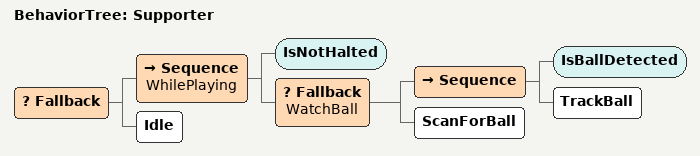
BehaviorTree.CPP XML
<?xml version="1.0"?>
<!-- Supporter: keep the ball in view to be ready for a pass, but don't commit to
     it (the striker owns the ball). Track when seen, otherwise scan. -->
<root BTCPP_format="4" main_tree_to_execute="Supporter">
  <BehaviorTree ID="Supporter">
    <Fallback>
      <Sequence name="WhilePlaying">
        <IsNotHalted/>
        <Fallback name="WatchBall">
          <Sequence>
            <IsBallDetected/>
            <TrackBall/>
          </Sequence>
          <ScanForBall/>
        </Fallback>
      </Sequence>
      <Idle/>
    </Fallback>
  </BehaviorTree>
</root>
